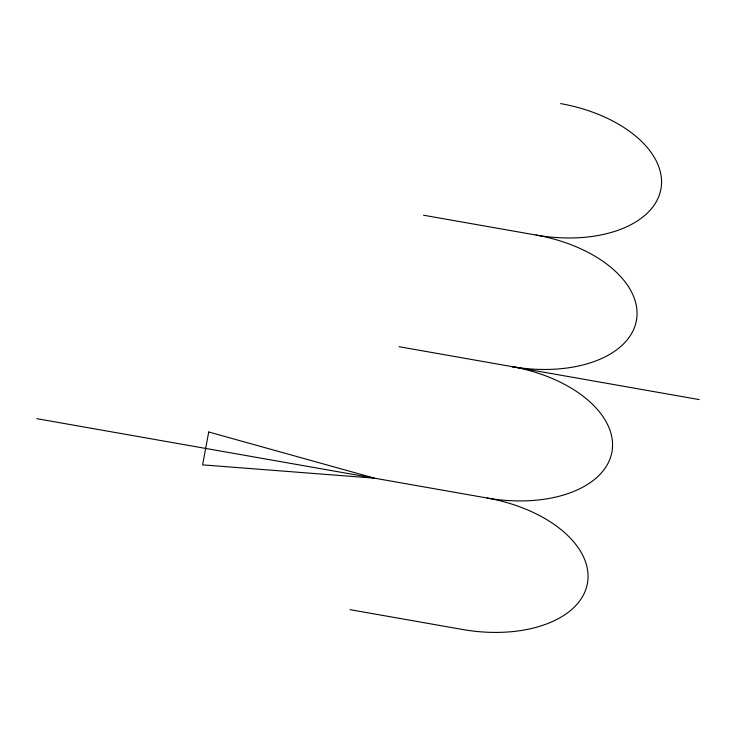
<?xml version="1.0" encoding="UTF-8"?>
<svg xmlns="http://www.w3.org/2000/svg" width="736" height="736" viewBox="0 0 736 736"><rect width="100%" height="100%" fill="white"/><g stroke="black" fill="none" stroke-linecap="round" stroke-linejoin="round"><path stroke-width="1.1" d="M423.513 215.225L536.084 235.06A114.301 66.856 9.7 0 0 660.891 189.152A114.301 66.856 9.7 0 0 560.574 103.592M399.013 346.702L699.2 399.593M36.8 418.674L487.085 498.014A114.301 66.856 9.7 0 0 611.892 452.106A114.301 66.856 9.7 0 0 511.584 366.546A114.301 66.856 9.7 0 0 636.392 320.629A114.301 66.856 9.7 0 0 536.075 235.069M350.014 609.656L462.585 629.492A114.301 66.856 9.7 0 0 587.392 583.584A114.301 66.856 9.7 0 0 487.085 498.024M208.72 431.995L202.593 464.867L374.514 478.179L208.72 431.995"/></g></svg>
